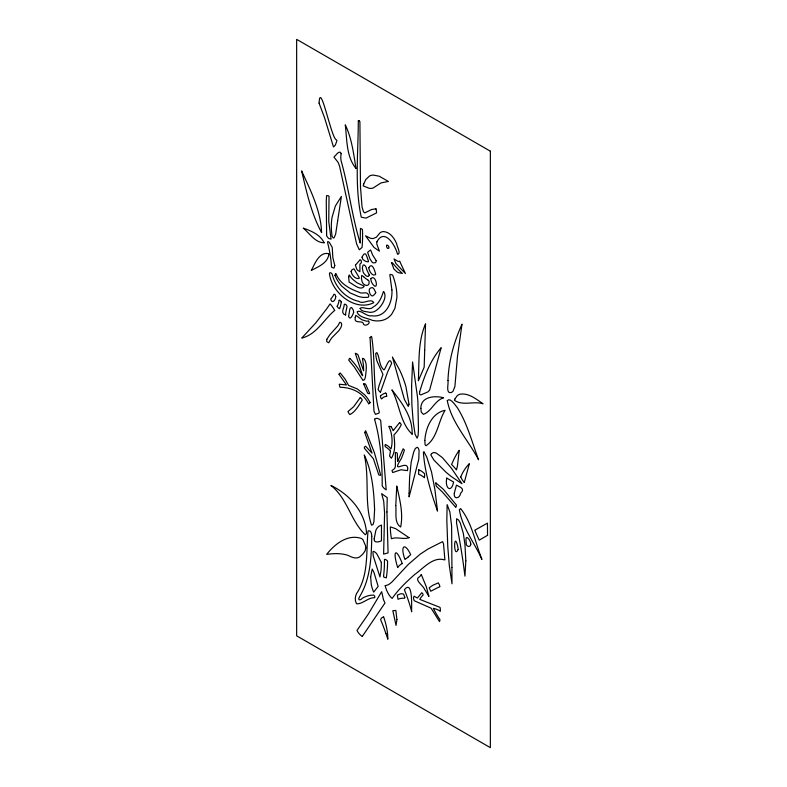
<?xml version="1.0" encoding="UTF-8"?>
<svg xmlns="http://www.w3.org/2000/svg" width="787" height="787" viewBox="0 0 787 787"><rect width="100%" height="100%" fill="white"/><g stroke="black" fill="none" stroke-linecap="round" stroke-linejoin="round"><path stroke-width="1.18" d="M459.234 450.449L457.444 465.874A138.237 79.812 60 0 1 456.44 469.908A35.022 20.226 60 0 0 451.561 464.458L453.479 460.228A138.965 80.235 60 0 1 459.185 450.4M411.581 611.656C411.503 608.253 413.145 578.681 404.38 589.788A107.219 61.898 60 0 1 411.68 611.676M386.712 396.294L386.417 393.854A1.18 0.679 60 0 0 386.151 393.49L385.689 393.116M383.584 575.543L383.692 576.704A1.289 0.748 60 0 0 384.086 577.245L386.368 577.845L386.889 573.605A137.833 79.576 60 0 0 387.578 561.18L386.948 560.472A3.846 2.223 60 0 0 385.099 559.4L384.479 559.39L384.39 565.273A118.817 68.597 60 0 1 383.613 575.572M464.31 482.323L469.347 463.681A98.641 56.949 60 0 0 460.7 476.971M380.465 392.142L387.588 372.064L391.621 363.417C389.408 355.173 386.122 368.168 383.967 369.959C378.95 365.975 379.973 357.967 377.042 352.842A1.072 0.62 60 0 0 376.619 352.674L375.724 353.53A27.033 15.602 60 0 0 377.101 361.39L382.974 374.435L379.265 385.03A145.615 84.071 60 0 0 378.114 389.408A4.624 2.676 60 0 0 380.455 392.241M362.315 636.408L385.01 602.97L383.476 599.763L381.685 591.686L368.247 614.165L356.983 630.466L358.174 632.404A9.719 5.607 60 0 0 362.315 636.427M360.249 397.632L353.599 406.771L348.002 411.512A4.378 2.528 60 0 0 349.89 414.542C355.163 412.191 358.961 405.157 362.295 400.062A4.112 2.371 60 0 0 360.259 397.543M399.57 422.619L393.166 430.696A12.051 6.955 60 0 0 391.011 426.623M334.691 310.442C323.851 319.492 316.354 334.662 301.755 338.066L315.636 323.054L326.408 309.202A495.367 286.006 60 0 0 330.068 303.89A17.658 10.201 60 0 1 334.652 310.462M407.961 557.196L410.686 554.628C404.872 542.125 399.894 545.46 404.931 559.419A70.043 40.442 60 0 0 407.951 557.186M339.207 300.28L339.738 300.25A1.456 0.846 60 0 1 340.269 300.536L341.351 302.119M375.95 208.83L371.7 209.48L364.814 212.883L363.525 211.821L362.05 207.129L360.476 186.785L359.905 121.67A1.781 1.033 60 0 0 359.098 120.814M345.69 314.957L345.69 313.924A11.677 6.739 60 0 1 345.739 312.596L346.772 307.865A25.371 14.648 60 0 0 346.998 306.261L346.221 304.923A2.548 1.476 60 0 0 345.395 304.313L344.627 304.195A1.8 1.033 60 0 0 344.283 304.431C344.362 307.51 341.105 311.573 343.634 313.983A18.239 10.536 60 0 0 345.601 314.957L345.601 314.928M390.991 426.643L388.975 426.239A1.023 0.59 60 0 0 388.847 426.554C392.339 432.988 392.998 443.947 390.805 449.062A9.041 5.214 60 0 0 387.863 445.885L385.423 444.468L385.03 445.226A1.869 1.082 60 0 0 385.177 446.327L385.364 446.75A14.599 8.431 60 0 1 390.5 451.226M435.86 482.913L443.179 489.111L456.371 504.969A8.047 4.643 60 0 1 455.811 507.408L442.51 492.15L436.185 486.1A12.474 7.201 60 0 1 435.909 482.952M359.098 120.824L358.301 120.539C358.301 152.688 354.484 185.417 361.253 217.173L365.994 218.117L376.54 212.913A11.933 6.886 60 0 0 375.979 208.84M367.657 279.847L368.65 280.615A1.358 0.787 60 0 1 369.073 281.353C370.008 288.445 361.686 285.278 361.745 279.798A5.843 3.374 60 0 1 361.44 278.48L361.725 275.371L363.702 276.709M381.616 398.734L381.183 398.399A1.348 0.777 60 0 1 380.77 397.838L380.406 396.018M339.099 374.455L346.457 384.951L339.266 384.213L339.807 386.889A1.2 0.698 60 0 0 340.112 387.273C348.749 387.371 357.652 390.293 363.633 396.746A19.901 11.49 60 0 1 366.85 400.74L368.729 403.8M390.49 451.236L389.575 456.027A7.821 4.515 60 0 0 391.375 458.211C395.822 451.345 394.7 442.589 393.943 434.877A92.591 53.457 60 0 0 401.242 424.813A2.735 1.574 60 0 0 399.57 422.55M370.185 402.56L368.1 399.157A22.892 13.222 60 0 0 364.391 394.562L357.16 388.847L348.572 385.414L345.159 379.186L340.299 373.038A6.404 3.699 60 0 0 339.866 373.186L339.531 373.402A2.509 1.446 60 0 0 339.079 374.445M337.121 306.182L338.036 307.668A1.161 0.669 60 0 0 338.292 307.924L338.971 308.307A26.709 15.425 60 0 1 339.522 308.583M402.246 563.502C395.979 546.926 392.3 550.674 397.72 567.565A30.614 17.678 60 0 1 402.295 563.581M385.964 633.604L387.765 638.995M341.115 153.622C340.584 150.376 337.17 153.15 336.256 154.675A24.948 14.402 60 0 1 335.321 155.58L333.963 157.085L338.115 162.388L339.551 166.087L356.59 243.832L359.295 249.813L362.05 247.423A137.735 79.526 60 0 0 362.423 229.42A13.104 7.565 60 0 0 360.426 228.427L360.22 243.045C351.976 216.681 348.739 187.562 341.017 160.518A22.272 12.858 60 0 1 341.174 153.672M424.527 473.902L424.478 473.587A17.914 10.349 60 0 0 418.566 469.682M385.925 633.604A119.673 69.089 60 0 0 380.633 619.694A9.739 5.617 60 0 1 383.682 616.988M383.653 617.018A53.182 30.703 60 0 1 387.853 639.044M433.43 608.459A49.256 28.44 60 0 0 439.992 619.733L439.53 621.622L431.079 608.164L414.228 600.727L413.568 598.75A8.47 4.889 60 0 1 413.509 597.726L414.07 596.172L417.376 598.051L421.763 592.719L422.56 593.398A2.932 1.692 60 0 1 422.865 593.919L423.091 595.031A48.282 27.879 60 0 0 419.746 599.369L440.022 607.377A7.113 4.102 60 0 1 440.169 611.037M433.381 608.39A27.801 16.055 60 0 1 440.149 611.076M464.261 482.431A10.684 6.168 60 0 1 460.818 476.991M418.566 469.583A17.019 9.828 60 0 1 418.507 474.197A22.203 12.818 60 0 1 424.459 477.66M424.577 473.931A19.291 11.136 60 0 1 424.419 477.591M380.436 396.058A31.362 18.101 60 0 1 385.669 393.067M381.656 398.783A23.453 13.536 60 0 1 386.683 396.235M370.215 402.59A12.425 7.172 60 0 1 368.709 403.761M349.772 358.4A4.397 2.538 60 0 0 348.818 360.328L354.229 366.909L362.925 380.377A20.442 11.805 60 0 0 364.538 379.55M364.538 379.541A32.857 18.977 60 0 0 365.483 376.56C366.063 370.992 367.529 363.515 364.027 358.931A3.64 2.105 60 0 0 362.443 358.4L363.368 364.676A74.608 43.078 60 0 1 363.594 370.795L357.849 354.524A15.425 8.903 60 0 0 355.291 353.265L362.699 375.743L362.158 375.222A44.839 25.892 60 0 0 349.792 358.351M367.657 279.759A13.625 7.87 60 0 1 363.673 276.778M339.128 300.221A31.5 18.19 60 0 1 337.2 306.271M341.273 302.06A44.269 25.558 60 0 1 339.591 308.652M326.625 234.329L326.595 235.825L327.923 237.635A6.906 3.984 60 0 0 328.848 238.51L331.071 239.169L328.759 221.491L329.035 196.386A1.977 1.141 60 0 0 328.327 195.756L326.595 195.629L326.261 201.285L326.625 234.329M386.938 511.963L388.07 552.887L383.623 554.127L384.577 513.065L383.702 501.053L381.636 493.665L387.224 497.6L386.938 511.963M396.914 619.526L396.048 625.409L392.831 610.702L395.861 610.456L396.914 619.526M451.925 567.545L451.994 583.806L449.298 565.469L447.783 546.808L446.829 520.345L447.134 504.624L449.869 511.894L451.61 526.001L451.925 567.545M374.592 509.592L373.933 521.643L373.008 524.624L371.503 525.145C364.145 502.913 369.674 477.886 364.253 454.945C372.202 471.925 373.884 491.088 374.592 509.592M409.092 493.272L409.083 496.892L418.763 459.323L419.097 450.577L418.35 448.177L417.169 447.272L415.369 448.462L413.854 451.571L411.198 462.018L409.614 477.129L409.092 493.272M319.069 103.136L324.529 117.666L333.491 146.943L334.396 146.126A33.093 19.104 60 0 0 335.351 145.015L336.925 140.765A1.092 0.63 60 0 0 336.344 139.791C331.258 138.591 320.152 79.477 319.069 103.136M362.03 257.182L362.827 259.395L365.089 261.009A15.829 9.139 60 0 0 366.535 261.618L368.237 261.815A1.151 0.669 60 0 0 368.503 261.146C366.742 257.034 365.758 249.253 362.03 257.182M381.321 562.38L381.311 563.522A131.547 75.955 60 0 1 381.075 569.916L379.954 576.94L373.254 555.937L372.94 551.776L373.717 551.313L375.192 552.267A8.785 5.076 60 0 1 376.737 553.763L381.321 562.38M411.601 386.299L411.876 404.636L413.155 421.232L415.044 434.217L417.08 438.152L418.094 435.703L418.458 429.85L417.907 401.734A92.807 53.585 60 0 0 417.395 396.343L412.575 361.981L411.601 386.299M458.142 549.493C453.558 559.429 453.735 531.766 457.257 544.594A19.183 11.077 60 0 1 457.955 547.713L458.142 549.493M465.825 560.836L464.95 576.133L463.474 564.791A542.381 313.147 60 0 0 460.552 545.844L456.539 522.932L456.637 518.731L458.575 520.03L460.257 522.922L463.336 533.448L464.96 544.535L465.825 560.836M395.782 505.51C396.609 512.288 393.923 522.824 400.672 527.005C403.426 513.311 399.717 499.342 396.766 486.002L395.782 505.51M424.705 350.156L424.163 367.234L418.359 380.78C419.264 361.794 417.818 341.588 425.551 323.782L424.705 350.156M446.78 478.112C444.576 488.009 451.197 493.803 453.607 482.047L446.78 478.112M470.793 544.27C470.754 548.155 465.186 546.385 466.248 542.873A21.003 12.13 60 0 1 466.002 540.63C465.265 533.173 471.118 540.935 470.793 544.27M329.458 273.689C331.711 292.961 355.439 312.026 373.727 302.68A1.308 0.757 60 0 0 373.52 302.149C370.077 298.106 363.328 304.795 358.705 301.352C345.611 298.371 335.262 287.255 332.242 274.299C331.819 273.512 331.022 272.695 330.058 272.755A1.869 1.082 60 0 0 329.596 273.128L329.458 273.689M368.778 267.718C368.946 270.649 372.044 276.66 375.478 274.742A2.253 1.299 60 0 0 375.645 274.122C374.907 270.984 372.202 261.618 368.778 267.718M408.994 404.203L408.246 406.466L404.429 399.481L392.418 357.023L399.481 369.713A64.868 37.451 60 0 1 405.954 386.84L408.994 404.203M439.736 586.649L430.735 591.244L429.23 587.82A119.378 68.922 60 0 1 433.145 585.115L438.32 582.862L439.53 585.144A7.191 4.151 60 0 1 439.697 586.099L439.736 586.649M407.705 468.039L407.528 470.626L400.937 469.77L392.703 472.554L391.995 470.577L394.543 468.609L395.349 466.76L395.418 452.427L396.294 452.555A1.987 1.141 60 0 1 397.317 453.44L397.396 453.568A67.102 38.74 60 0 0 397.651 461.487L403.141 448.777L404.42 450.105A171.851 99.221 60 0 1 401.213 458.752C390.5 475.545 406.584 459.48 407.705 468.039M334.996 275.371L336.531 278.736A23.226 13.409 60 0 0 341.942 286.311L350.166 292.951L358.301 296.404A55.985 32.326 60 0 0 363.525 297.417L368.227 297.319L368.818 296.05A4.486 2.587 60 0 0 368.464 294.81C367.165 290.708 361.617 294.672 358.833 292.134C349.339 288.75 339.728 283.458 335.941 273.581A1.18 0.679 60 0 0 335.547 273.581L334.996 275.371M355.409 265.189L356.59 268.8A8.323 4.801 60 0 0 357.406 270.03L359.905 271.731L359.905 264.137L361.322 262.799L361.331 261.077A1.81 1.043 60 0 0 360.849 260.163L359.964 259.661A27.948 16.143 60 0 1 358.813 261.235L355.409 265.189M370.057 337.554L373.963 411.217L375.438 414.365L378.891 413.145A4.663 2.695 60 0 0 379.265 411.975C372.487 387.902 375.606 361.371 371.671 336.787A1.308 0.757 60 0 0 371.159 336.403L370.057 337.554M335.744 296.532C335.98 299.178 332.596 304.225 330.993 300.034A1.731 1.003 60 0 1 330.776 299.316L330.756 299.03A47.623 27.496 60 0 0 333.993 294.22L334.957 294.436L335.744 296.532M364.804 432.634L372.044 453.174L365.64 446.239L364.479 446.996A2.666 1.544 60 0 0 364.46 448.324L373.343 458.654L378.842 474.964L380.544 475.348A1.043 0.6 60 0 0 380.692 475.073L374.386 452.623L365.778 430.873A1.515 0.876 60 0 0 365.355 430.922L364.804 432.634M374.209 538.672C373.205 543.286 379.078 542.164 381.469 540.787L381.469 525.047L379.078 526.178A26.424 15.258 60 0 0 375.881 530.241L374.209 538.672M371.759 536.39C371.425 556.822 370.569 578.74 359.629 596.703C357.308 600.156 360.072 601.012 362.315 598.258A56.271 32.493 60 0 1 364.814 596.949L366.899 596.172A72.611 41.918 60 0 1 370.411 595.316L373.707 595.041L374.632 596.074A2.027 1.171 60 0 1 374.809 596.654L374.769 597.451A1.102 0.639 60 0 1 374.504 597.677C367.982 597.589 362.768 604.003 356.836 603.826A1.643 0.944 60 0 1 356.226 603.137C354.455 599.399 355.271 594.736 357.859 591.558C368.621 573.723 366.112 551.313 368.001 531.363A3.404 1.968 60 0 1 368.552 530.772C371.287 530.379 371.749 534.432 371.759 536.39M424.842 440.435L425.108 444.832L426.101 445.698C437.592 437.897 438.084 421.498 445.108 410.283C431.748 413.008 425.59 428.079 424.842 440.435M334.78 265.406L334.121 267.855A2.804 1.613 60 0 1 333.609 268.072L331.514 267.187A102.035 58.917 60 0 0 327.618 242.73L327.795 241.471L329.32 242.366L332.222 247.384L332.862 257.654L334.78 265.406M423.416 452.564C424.823 472.653 430.873 492.209 437.533 511.117L434.886 489.475L431.551 472.082L426.8 457.139L423.898 451.649L423.416 452.564M348.671 277.162L349.143 282.199C353.117 283.91 360.476 291.318 364.115 286.438A1.141 0.659 60 0 0 364.027 286.065L357.072 282.818L352.792 279.415A16.852 9.729 60 0 1 349.753 275.735L349.202 274.909L348.671 277.162M454.296 493.164C453.302 499.568 459.736 498.958 460.592 493.351C465.471 488.619 460.139 487.242 456.45 485.156L454.296 493.164M370.638 576.733L371.238 584.367A26.119 15.081 60 0 0 373.668 592.139L378.154 586.404L373.973 572.483L372.231 569.07L370.638 576.733M391.896 289.911C392.811 301.775 386.092 318.066 371.739 315.774C367.008 317.092 360.908 309.635 357.249 311.573A2.902 1.672 60 0 0 357.18 312.164C358.902 317.712 367.923 318.115 372.369 320.368A50.063 28.903 60 0 0 391.7 314.19L394.936 308.317L396.894 297.624A46.777 27.004 60 0 0 392.605 275.017L390.322 274.397A2.656 1.535 60 0 0 389.84 274.791L391.896 289.911M404.764 597.294L404.764 597.461A1.958 1.131 60 0 1 404.587 598.022L404.302 598.297A30.86 17.816 60 0 0 398.006 599.291L397.327 595.179L400.357 593.86A14.136 8.165 60 0 1 403.603 594.126L404.764 597.294M447.97 380.446C448.738 383.505 445.373 394.238 451.404 392.467A16.871 9.739 60 0 0 453.066 391.129L454.906 386.496L457.513 356.039L462.008 324.175C453.981 341.863 448.669 360.967 447.97 380.446M351.11 271.446C351.484 274.899 355.557 279.533 359.069 278.48A1.476 0.856 60 0 0 359.088 277.408L354.12 269.075A1.574 0.905 60 0 0 353.697 268.879L351.927 269.813L351.11 271.446M420.878 408.335L421.271 412.093L423.337 414.346C431.522 411.64 434.581 400.494 443.602 397.779C434.965 395.359 420.632 396.55 420.878 408.335M363.712 384.086L367.667 393.244L369.024 393.726A1.968 1.131 60 0 0 369.654 393.392L365.542 384.056L363.938 383.633A1.121 0.649 60 0 0 363.751 383.889L363.732 383.987M376.196 260.674L375.95 261.923A5.617 3.246 60 0 1 375.468 262.661L373.186 262.897A3.601 2.076 60 0 1 372.202 262.228L369.988 258.992L367.608 252.391A41.436 23.925 60 0 1 369.605 250.66L370.618 249.971L372.576 254.919L376.196 260.674M365.758 548.027L365.119 550.851L363.082 553.733A53.034 30.624 60 0 1 361.233 555.524C357.347 560 352.074 557.422 347.805 555.278C340.987 553.133 333.668 553.34 326.664 554.412C334.593 544.211 347.51 533.871 361.223 538.387A4.525 2.617 60 0 1 362.935 539.715L365.581 545.804A12.11 6.994 60 0 1 365.758 548.027M447.291 400.662C451.531 422.816 468.354 440.208 478.555 459.785C472.062 442.225 467.37 423.632 457.306 407.646C455.447 405.531 450.184 396.963 447.291 400.662M370.736 278.618L371.277 281.392A20.482 11.825 60 0 0 372.33 283.576C379.098 293.295 376.461 273.276 370.736 278.618M328.809 254.486C327.697 263.114 318.076 266.852 311.327 270.413C314.839 263.753 319.227 251.584 328.759 253.66L328.809 254.486M366.486 532.455L366.408 533.734L365.266 534.707C350.786 521.25 347.382 498.132 330.943 485.481C349.192 494.118 364.922 511.698 366.486 532.455M355.242 317.397C353.875 323.339 359.58 321.037 362.561 322.414A2.322 1.338 60 0 1 363.161 323.113C363.456 327.51 371.503 323.949 368.532 320.84A12.848 7.417 60 0 1 366.624 321.224L361.872 319.748L355.842 315.302L355.242 317.397M399.698 261.294L398.281 261.55L394.021 258.933L395.871 263.458L405.423 273.502L399.698 261.294M360.112 308.455C361.095 311.859 366.89 311.504 369.664 312.311A30.959 17.875 60 0 0 374.061 311.701C380.367 308.966 387.981 297.752 383.781 291.613A1.279 0.738 60 0 0 383.456 291.524C381.636 297.112 379.078 303.959 373.215 307.009C369.713 311.19 361.951 305.779 360.112 308.455M375.753 292.666L374.622 294.318A38.583 22.272 60 0 0 374.071 294.84C371.13 299.109 367.578 290 369.949 288.475A60.107 34.697 60 0 1 370.825 287.914C373.53 286.281 374.887 290.806 375.753 292.666M369.27 275.037L368.582 276.217A4.87 2.814 60 0 1 367.854 276.434L366.289 275.952L363.978 273.532A5.381 3.109 60 0 1 363.082 271.869L362.384 268.337A9.897 5.716 60 0 1 362.463 267.187C362.886 262.071 366.496 266.399 366.585 269.144A9.926 5.735 60 0 0 367.303 270.895L369.27 275.037M459.382 509.897C462.323 527.841 474.64 542.971 481.91 559.4C475.181 542.587 472.023 522.784 460.592 508.55L459.382 509.897M353.629 312.39C352.989 314.456 350.274 321.066 348.572 316.531A55.1 31.814 60 0 0 348.897 314.77L349.812 309.419A15.12 8.736 60 0 1 350.412 307.992L351.582 307.471L353.097 309.714A5.361 3.089 60 0 1 353.511 311.062L353.629 312.39M337.643 220.921L335.636 234.221L334.003 237.93L333.137 237.93L332.055 236.218L331.425 230.542A71.578 41.327 60 0 1 332.035 217.399L335.36 206.017L341.401 196.406L337.643 220.921M391.621 262.701L393.834 268.928L396.864 271.771A15.789 9.11 60 0 0 398.379 272.676L402.364 273.443A65.655 37.904 60 0 1 392.703 263.133L391.621 262.701M385.187 585.754C386.21 590.122 388.729 595.739 392.142 598.435C398.448 589.374 406.564 581.721 414.779 574.402C423.308 568.519 432.85 556.399 444.38 559.852L444.901 559.823L443.534 543.935L442.569 541.643L428.158 548.933L420.288 554.107L408.384 564.348L391.651 582.291L388.611 584.643L385.187 585.754M376.934 241.757L376.845 242.327A8.834 5.096 60 0 0 376.865 244.186L379.403 251.151L374.002 247.443L365.591 235.825L370.47 238.254A15.592 9.001 60 0 0 373.294 238.491L376.363 237.202L378.901 234.172A15.278 8.824 60 0 1 383.633 231.594C390.136 232.086 394.405 238.264 396.668 243.803C396.756 246.252 401.232 253.493 397.897 254.349A1.348 0.777 60 0 1 397.445 254.053C395.487 245.682 384.558 227.532 376.934 241.757M374.543 419.196C380.682 440.769 382.246 463.454 382.207 485.835A6.581 3.797 60 0 0 384.528 488.688L386.191 489.868L380.711 420.642L379.826 419.363L377.671 418.477A12.464 7.201 60 0 0 376.284 418.359L374.543 419.196M419.658 391.916L419.501 394.189L420.789 394.936L427.882 391.916L429.604 390.145L441.163 347.667C430.361 360.298 424.291 376.166 419.658 391.916M363.712 184.069L363.2 185.899L369.103 188.25A19.055 11.008 60 0 0 373.038 188.063L381.026 182.909L388.394 181.433L379.177 176.199L373.195 175.068A24.19 13.969 60 0 0 369.536 175.993L365.739 179.593L363.712 184.069M326.802 339.345L326.654 341.342A1.2 0.689 60 0 0 326.92 341.765L328.74 342.778L329.546 341.263A70.436 40.668 60 0 1 332.025 337.574L338.853 330.648L340.869 327.579A18.888 10.9 60 0 0 341.696 324.47L341.469 323.339A1.033 0.6 60 0 0 341.233 322.975L339.846 322.257L337.898 325.769L329.851 334.711L326.802 339.345M454.955 398.94L454.433 400.308C462.795 406.2 473.764 400.799 483.041 403.77C476.312 399.225 468.806 392.851 460.129 394.169A21.131 12.199 60 0 0 457.119 395.831L454.955 398.94M386.791 245.269L386.624 245.544A2.43 1.397 60 0 0 386.594 246.823L387.548 248.436L388.867 248.22A2.43 1.397 60 0 0 388.886 246.951L387.942 245.337L386.791 245.269M431.532 453.637L430.764 454.847L433.952 460.12L445.639 471.875A113.249 65.39 60 0 0 451.561 476.735L461.989 483.73L451.413 468.235L442.343 457.572L436.057 452.948L433.529 452.515L431.532 453.637M421.291 574.599L419.924 576.418A13.074 7.545 60 0 1 419.422 576.861C413.529 579.714 423.504 585.656 424.596 589.433A46.108 26.62 60 0 1 427.125 593.319L428.915 596.418L426.318 586.768L421.291 574.599M487.537 535.327L479.224 540.148L476.096 533.311A47.299 27.309 60 0 0 474.797 530.231L487.438 523.129L487.537 535.327M409.053 537.708C403.416 539.793 397.101 536.498 391.444 538.721A65.154 37.619 60 0 1 390.313 526.887L395.605 528.638L409.053 537.708M324.096 242.75C315.253 242.829 309.498 233.277 303.28 228.122C311.219 230.975 320.289 234.615 324.096 242.75M490.35 151.183L296.65 39.35L296.65 635.817L490.35 747.65L490.35 151.183M412.122 434.149C400.101 422.885 399.53 403.918 391.916 389.86C401.823 402.531 412.811 417.208 412.122 434.149M355.98 168.516C346.103 156.249 347.097 139.594 345.267 124.838C351.789 138.345 353.619 153.79 355.98 168.516M321.568 232.539C311.209 213.425 306.556 191.89 301.637 170.897C310.531 190.474 320.889 210.621 321.568 232.539"/></g></svg>
